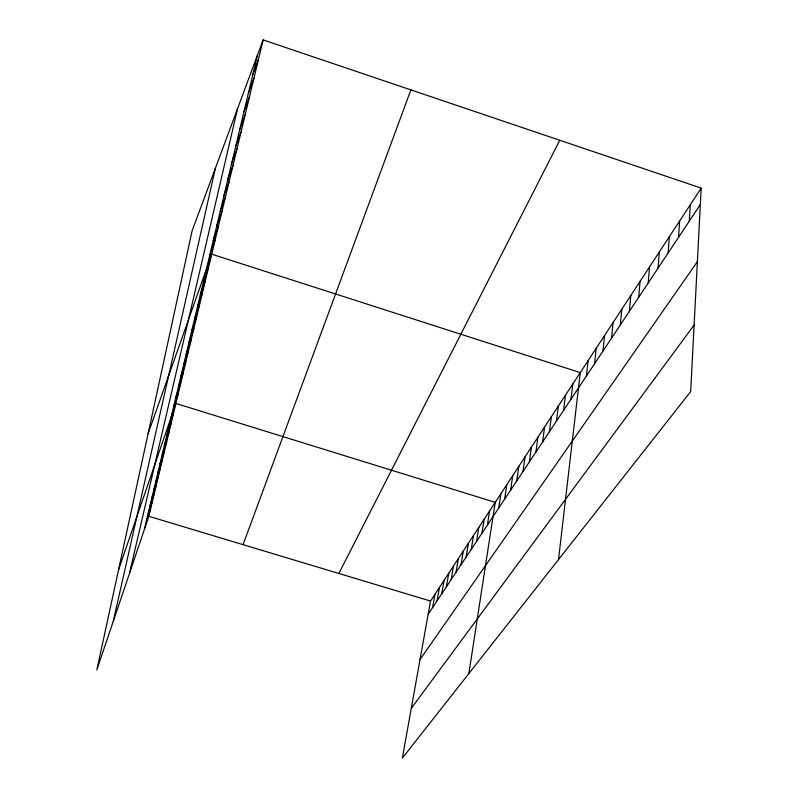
<?xml version="1.0" encoding="UTF-8"?>
<svg xmlns="http://www.w3.org/2000/svg" width="798" height="798" viewBox="0 0 798 798"><rect width="100%" height="100%" fill="white"/><g stroke="black" fill="none" stroke-linecap="round" stroke-linejoin="round"><path stroke-width="1.2" d="M701.183 188.109L690.679 391.549L402.362 758.1L430.531 601.054L701.183 188.109L263.141 39.9L192.138 230.712L96.817 669.951L148.807 516.306L263.141 39.9M689.302 221.116L690.25 204.797M678.579 237.245L679.627 220.996M668.175 252.916L669.313 236.737M658.061 268.148L659.278 252.038M648.225 282.951L649.532 266.921M638.669 297.345L640.046 281.395M629.363 311.34L630.809 295.479M620.315 324.976L621.822 309.185M611.507 338.242L613.073 322.542M602.919 351.16L604.555 335.539M594.56 363.748L596.246 348.217M586.41 376.018L588.146 360.566M558.51 559.578L580.256 372.616L211.709 254.173L148.099 433.663M570.949 399.299L572.774 384.028M563.607 410.352L565.473 395.16M556.435 421.144L558.341 406.042M549.433 431.688L551.378 416.676M542.59 441.992L544.575 427.06M535.897 452.057L537.922 437.214M529.363 461.902L531.408 447.139M522.969 471.518L525.054 456.845M516.725 480.935L518.83 466.341M510.61 490.142L512.735 475.628M504.625 499.149L506.78 484.725M498.77 507.967L500.945 493.623M468.865 673.562L495.229 502.341L175.889 403.459L118.553 569.782M487.418 525.044L489.633 510.87M481.922 533.323L484.157 519.239M476.536 541.433L478.79 527.428M471.259 549.373L473.523 535.448M466.092 557.164L468.376 543.318M461.025 564.794L463.319 551.029M456.047 572.276L458.361 558.6M451.179 579.607L453.493 566.011M446.401 586.809L448.725 573.283M441.713 593.862L444.047 580.425M437.105 600.794L439.459 587.428M432.596 607.587L434.96 594.301M113.296 621.233L215.42 168.149M129.476 573.433L237.555 108.658M144.438 529.214L257.445 55.212M151.919 497.812L156.408 484.635M149.994 505.892L154.453 492.785M148.109 513.812L152.528 500.775M146.253 521.583L150.652 508.615M160.019 463.847L164.627 450.391M157.934 472.596L162.513 459.209M155.889 481.174L160.438 467.847M153.884 489.573L158.403 476.326M166.543 436.496L171.241 422.82M164.318 445.803L168.986 432.197M162.154 454.92L166.782 441.384M175.909 397.214L180.737 383.259M173.485 407.359L178.283 393.464M168.807 426.99L173.535 413.244M180.907 376.247L185.804 362.142M178.383 386.85L183.241 372.816M188.837 342.96L193.844 328.656M186.133 354.312L191.101 340.068M183.49 365.404L188.418 351.23M194.443 319.449L199.52 305.006M191.61 331.34L196.647 316.966M200.328 294.781L205.465 280.208M197.355 307.26L202.453 292.756M203.38 281.993L208.547 267.35M213.196 240.797L218.482 225.974M209.804 255.021L215.051 240.258M220.258 211.191L225.615 196.248M216.677 226.193L222.004 211.31M223.929 195.769L229.325 180.777M231.6 163.63L237.066 148.528M227.709 179.929L233.146 164.877M235.59 146.862L241.106 131.71M239.709 129.595L245.255 114.413M243.949 111.83L249.535 96.608M252.806 74.663L258.462 59.371M248.308 93.526L253.934 78.264M243.071 544.665L410.88 89.885M338.851 573.473L559.777 140.268M428.167 614.26L700.335 204.497M420.047 659.507L697.382 261.624M411.289 708.355L694.11 325.045M148.807 516.306L430.531 601.054"/></g></svg>
